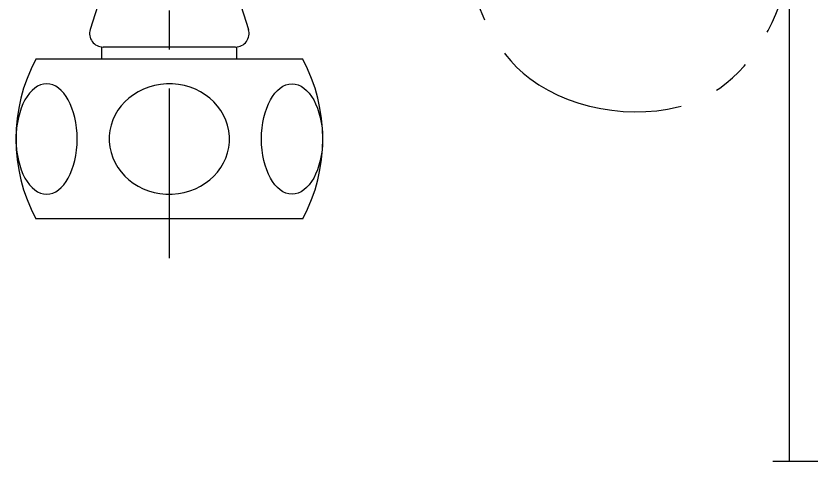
# Model space of a CAD drawing. Header units: millimetres. Extents: x 4900 to 5740, y 840 to 1434.
# Drawn here: x 4970.9 to 5035.7, y 980.6 to 1016.9 of the extents above; entities that cross this region are included whole.
import ezdxf

# ---------------------------------------------------------------- set-up
doc = ezdxf.new("R2010")
doc.units = ezdxf.units.MM
doc.linetypes.add('CENTERX2', pattern=[101.6, 63.5, -12.7, 12.7, -12.7])
doc.layers.add('CENTER', color=1, linetype='CENTERX2')

msp = doc.modelspace()

# ---------------------------------------------------------------- linework, layer by layer
for p, q in [((5033.935, 1004.657), (5033.935, 1069.631)), ((5033.935, 980.631), (5033.935, 1020.207)), ((4977.726, 1018.398, 0), (4976.926, 1015.824, 0)), ((4989.026, 1018.398, 0), (4989.827, 1015.824, 0)), ((4977.876, 1013.398, 0), (4977.876, 1014.402, 0)), ((4988.776, 1014.398, 0), (4977.976, 1014.398, 0)), ((4988.876, 1013.398, 0), (4988.876, 1014.402, 0)), ((4994.268, 1013.398, 0), (4972.484, 1013.398, 0)), ((4980.876, 1000.398, 0), (4972.484, 1000.398, 0)), ((4994.268, 1000.398, 0), (4980.876, 1000.398, 0)), ((5032.585, 980.631), (5038.885, 980.631))]:
    msp.add_line(p, q)
for centre, radius, start, end in [((4977.976, 1015.498, 0), 1.1, 162.72293, 270), ((4988.776, 1015.498, 0), 1.1, 270, 17.27707), ((4984.742, 1006.898, 0), 13.875, 152.06515, 207.93485), ((4982.01, 1006.898, 0), 13.875, 332.06515, 27.93485)]:
    msp.add_arc(centre, radius, start, end)
at = {"extrusion": (0, 0, -1)}
msp.add_ellipse((4973.371, 1006.898, 0), major_axis=(0, -4.5), ratio=0.554466, dxfattribs=at)
msp.add_ellipse((4983.376, 1006.898, 0), major_axis=(4.899, 0), ratio=0.918558, start_param=-1.522557, end_param=4.758585)
msp.add_ellipse((4993.381, 1006.898, 0), major_axis=(0, -4.5), ratio=0.554466)
at = {"layer": 'CENTER', "ltscale": 0.25}
msp.add_line((4983.376, 1036.417, 0), (4983.376, 997.192, 0), dxfattribs=at)
msp.add_open_spline([(4983.376, 1036.417, 0), (4983.578, 1042.834, 0), (4983.924, 1053.86, 0), (5016.512, 1061.783, 0), (4996.706, 1011.511), (5032.151, 1007.079, 0), (5035.049, 1022.655), (5035.663, 1030.951)], degree=3, knots=[0, 0, 0, 0, 17.249459, 29.642166, 75.733509, 89.541235, 112.372857, 112.372857, 112.372857, 112.372857], dxfattribs=at)
msp.add_spline([(5085.961, 1036.417, 0), (5081.154, 1052.983, 0), (5069.175, 1056.157, 0), (5056.563, 1011.824, 0), (5042.87, 1010.053, 0), (5035.735, 1037.076), (5035.735, 1047.631)], degree=3, dxfattribs=at)

doc.saveas('drawing.dxf')
